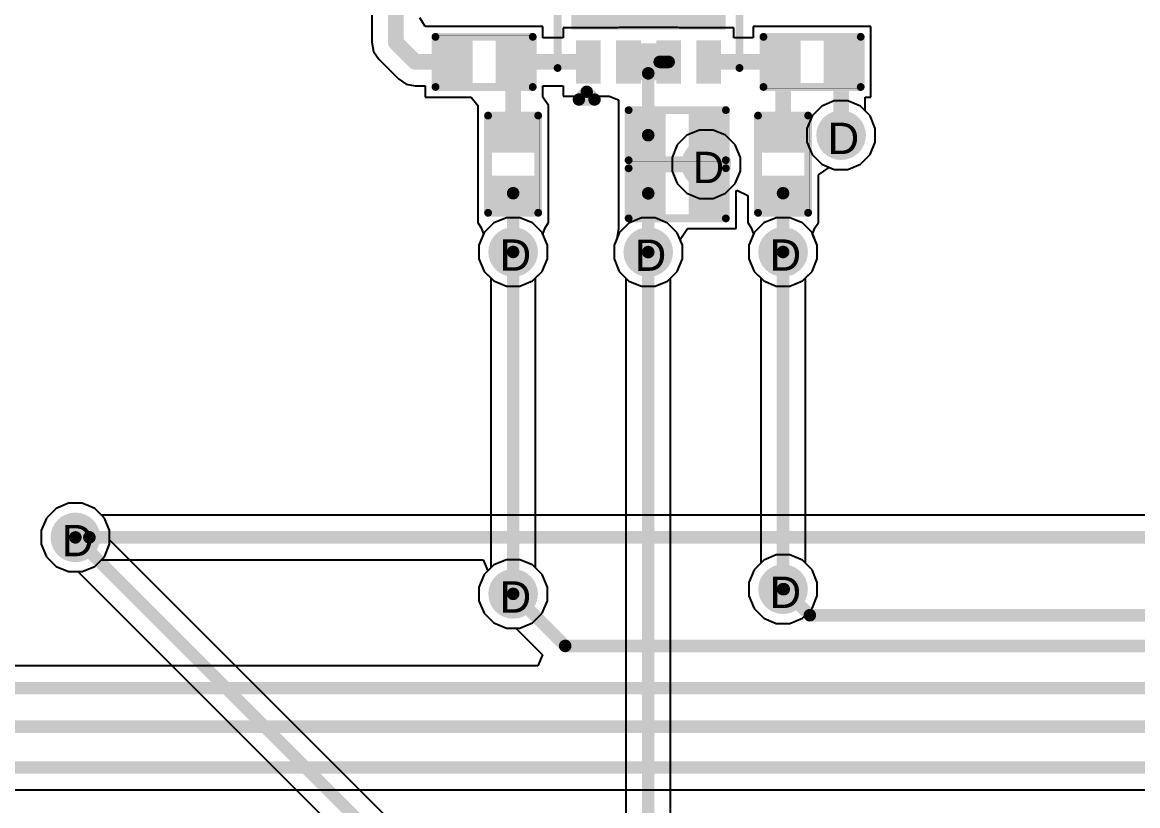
# Model space of a CAD drawing. Header units: inches. Extents: x 0 to 5032, y 0 to 5323.
# Drawn here: x 36.96 to 55.03, y 86.77 to 99.46 of the extents above; entities that cross this region are included whole.
import ezdxf

# ---------------------------------------------------------------- set-up
doc = ezdxf.new("R2010")
doc.units = ezdxf.units.IN
for name, color, linetype in [('Bottom Layer', 5, 'Continuous'), ('Bottom Solder', 6, 'Continuous'), ('Drill Drawing', 1, 'Continuous'), ('Layer 1', 16, 'Continuous'), ('Layer 2', 76, 'Continuous'), ('Top Layer', 1, 'Continuous'), ('Top Overlay', 2, 'Continuous'), ('Top Paste', 8, 'Continuous'), ('Top Solder', 216, 'Continuous'), ('Via Holes', 16, 'Continuous')]:
    doc.layers.add(name, color=color, linetype=linetype)
doc.styles.add('Arial', font='', dxfattribs={"height": 0.2})
doc.styles.get('Arial').set_extended_font_data('Arial')

# ---------------------------------------------------------------- blocks, each defined once
blk = doc.blocks.new('R___0402_269')
at = {"layer": 'Top Layer'}
for points in [[(-0.699, -0.318), (-0.699, 0.318), (-0.241, 0.318), (-0.241, -0.318)], [(0.241, -0.318), (0.241, 0.318), (0.699, 0.318), (0.699, -0.318)]]:
    blk.add_hatch(color=1, dxfattribs=at).paths.add_polyline_path(points)
at = {"layer": 'Top Paste'}
for points in [[(-0.699, -0.318), (-0.699, 0.318), (-0.241, 0.318), (-0.241, -0.318)], [(0.241, -0.318), (0.241, 0.318), (0.699, 0.318), (0.699, -0.318)]]:
    blk.add_hatch(color=8, dxfattribs=at).paths.add_polyline_path(points)
at = {"layer": 'Top Solder'}
for points in [[(-0.754, -0.373), (-0.754, 0.373), (-0.186, 0.373), (-0.186, -0.373)], [(0.186, -0.373), (0.186, 0.373), (0.754, 0.373), (0.754, -0.373)]]:
    blk.add_hatch(color=216, dxfattribs=at).paths.add_polyline_path(points)
at = {"layer": 'Top Overlay'}
for points in [[(-0.787, 0.406, 0.127, 0.127, 0), (0.787, 0.406, 0.127, 0.127, 0)], [(-0.787, 0.406, 0.127, 0.127, 0), (-0.787, -0.406, 0.127, 0.127, 0)], [(0.787, 0.406, 0.127, 0.127, 0), (0.787, -0.406, 0.127, 0.127, 0)], [(-0.787, -0.406, 0.127, 0.127, 0), (0.787, -0.406, 0.127, 0.127, 0)], [(-0.813, -0.432, 0.00323, 0.00323, 0), (0.813, -0.432, 0.00323, 0.00323, 0)]]:
    blk.add_lwpolyline(points, format="xyseb", dxfattribs=at)
for points in [[(-0.819, 0.406, 0.0635, 0.0635, 1), (-0.756, 0.406, 0.0635, 0.0635, 1)], [(-0.819, 0.406, 0.0635, 0.0635, 1), (-0.756, 0.406, 0.0635, 0.0635, 1)], [(0.756, 0.406, 0.0635, 0.0635, 1), (0.819, 0.406, 0.0635, 0.0635, 1)], [(0.756, 0.406, 0.0635, 0.0635, 1), (0.819, 0.406, 0.0635, 0.0635, 1)], [(-0.819, -0.406, 0.0635, 0.0635, 1), (-0.756, -0.406, 0.0635, 0.0635, 1)], [(-0.819, -0.406, 0.0635, 0.0635, 1), (-0.756, -0.406, 0.0635, 0.0635, 1)], [(0.756, -0.406, 0.0635, 0.0635, 1), (0.819, -0.406, 0.0635, 0.0635, 1)], [(0.756, -0.406, 0.0635, 0.0635, 1), (0.819, -0.406, 0.0635, 0.0635, 1)], [(-0.814, -0.432, 0.00161, 0.00161, 1), (-0.812, -0.432, 0.00161, 0.00161, 1)], [(0.812, -0.432, 0.00161, 0.00161, 1), (0.814, -0.432, 0.00161, 0.00161, 1)]]:
    blk.add_lwpolyline(points, format="xyseb", close=True, dxfattribs=at)
blk = doc.blocks.new('R___0402_270')
at = {"layer": 'Top Layer'}
for points in [[(-0.699, -0.318), (-0.699, 0.318), (-0.241, 0.318), (-0.241, -0.318)], [(0.241, -0.318), (0.241, 0.318), (0.699, 0.318), (0.699, -0.318)]]:
    blk.add_hatch(color=1, dxfattribs=at).paths.add_polyline_path(points)
at = {"layer": 'Top Paste'}
for points in [[(-0.699, -0.318), (-0.699, 0.318), (-0.241, 0.318), (-0.241, -0.318)], [(0.241, -0.318), (0.241, 0.318), (0.699, 0.318), (0.699, -0.318)]]:
    blk.add_hatch(color=8, dxfattribs=at).paths.add_polyline_path(points)
at = {"layer": 'Top Solder'}
for points in [[(-0.754, -0.373), (-0.754, 0.373), (-0.186, 0.373), (-0.186, -0.373)], [(0.186, -0.373), (0.186, 0.373), (0.754, 0.373), (0.754, -0.373)]]:
    blk.add_hatch(color=216, dxfattribs=at).paths.add_polyline_path(points)
at = {"layer": 'Top Overlay'}
for points in [[(-0.787, 0.406, 0.127, 0.127, 0), (0.787, 0.406, 0.127, 0.127, 0)], [(-0.787, 0.406, 0.127, 0.127, 0), (-0.787, -0.406, 0.127, 0.127, 0)], [(0.787, 0.406, 0.127, 0.127, 0), (0.787, -0.406, 0.127, 0.127, 0)], [(-0.787, -0.406, 0.127, 0.127, 0), (0.787, -0.406, 0.127, 0.127, 0)], [(-0.813, -0.432, 0.00323, 0.00323, 0), (0.813, -0.432, 0.00323, 0.00323, 0)]]:
    blk.add_lwpolyline(points, format="xyseb", dxfattribs=at)
for points in [[(-0.819, 0.406, 0.0635, 0.0635, 1), (-0.756, 0.406, 0.0635, 0.0635, 1)], [(-0.819, 0.406, 0.0635, 0.0635, 1), (-0.756, 0.406, 0.0635, 0.0635, 1)], [(0.756, 0.406, 0.0635, 0.0635, 1), (0.819, 0.406, 0.0635, 0.0635, 1)], [(0.756, 0.406, 0.0635, 0.0635, 1), (0.819, 0.406, 0.0635, 0.0635, 1)], [(-0.819, -0.406, 0.0635, 0.0635, 1), (-0.756, -0.406, 0.0635, 0.0635, 1)], [(-0.819, -0.406, 0.0635, 0.0635, 1), (-0.756, -0.406, 0.0635, 0.0635, 1)], [(0.756, -0.406, 0.0635, 0.0635, 1), (0.819, -0.406, 0.0635, 0.0635, 1)], [(0.756, -0.406, 0.0635, 0.0635, 1), (0.819, -0.406, 0.0635, 0.0635, 1)], [(-0.814, -0.432, 0.00161, 0.00161, 1), (-0.812, -0.432, 0.00161, 0.00161, 1)], [(0.812, -0.432, 0.00161, 0.00161, 1), (0.814, -0.432, 0.00161, 0.00161, 1)]]:
    blk.add_lwpolyline(points, format="xyseb", close=True, dxfattribs=at)
blk = doc.blocks.new('R___0402_271')
at = {"layer": 'Top Layer'}
for points in [[(-0.699, -0.318), (-0.699, 0.318), (-0.241, 0.318), (-0.241, -0.318)], [(0.241, -0.318), (0.241, 0.318), (0.699, 0.318), (0.699, -0.318)]]:
    blk.add_hatch(color=1, dxfattribs=at).paths.add_polyline_path(points)
at = {"layer": 'Top Paste'}
for points in [[(-0.699, -0.318), (-0.699, 0.318), (-0.241, 0.318), (-0.241, -0.318)], [(0.241, -0.318), (0.241, 0.318), (0.699, 0.318), (0.699, -0.318)]]:
    blk.add_hatch(color=8, dxfattribs=at).paths.add_polyline_path(points)
at = {"layer": 'Top Solder'}
for points in [[(-0.754, -0.373), (-0.754, 0.373), (-0.186, 0.373), (-0.186, -0.373)], [(0.186, -0.373), (0.186, 0.373), (0.754, 0.373), (0.754, -0.373)]]:
    blk.add_hatch(color=216, dxfattribs=at).paths.add_polyline_path(points)
at = {"layer": 'Top Overlay'}
for points in [[(0.787, 0.406, 0.127, 0.127, 0), (-0.787, 0.406, 0.127, 0.127, 0)], [(-0.787, 0.406, 0.127, 0.127, 0), (-0.787, -0.406, 0.127, 0.127, 0)], [(0.787, 0.406, 0.127, 0.127, 0), (0.787, -0.406, 0.127, 0.127, 0)], [(0.787, -0.406, 0.127, 0.127, 0), (-0.787, -0.406, 0.127, 0.127, 0)], [(0.813, -0.432, 0.00323, 0.00323, 0), (-0.813, -0.432, 0.00323, 0.00323, 0)]]:
    blk.add_lwpolyline(points, format="xyseb", dxfattribs=at)
for points in [[(-0.819, 0.406, 0.0635, 0.0635, 1), (-0.756, 0.406, 0.0635, 0.0635, 1)], [(-0.819, 0.406, 0.0635, 0.0635, 1), (-0.756, 0.406, 0.0635, 0.0635, 1)], [(0.756, 0.406, 0.0635, 0.0635, 1), (0.819, 0.406, 0.0635, 0.0635, 1)], [(0.756, 0.406, 0.0635, 0.0635, 1), (0.819, 0.406, 0.0635, 0.0635, 1)], [(-0.819, -0.406, 0.0635, 0.0635, 1), (-0.756, -0.406, 0.0635, 0.0635, 1)], [(-0.819, -0.406, 0.0635, 0.0635, 1), (-0.756, -0.406, 0.0635, 0.0635, 1)], [(0.756, -0.406, 0.0635, 0.0635, 1), (0.819, -0.406, 0.0635, 0.0635, 1)], [(0.756, -0.406, 0.0635, 0.0635, 1), (0.819, -0.406, 0.0635, 0.0635, 1)], [(-0.814, -0.432, 0.00161, 0.00161, 1), (-0.812, -0.432, 0.00161, 0.00161, 1)], [(0.812, -0.432, 0.00161, 0.00161, 1), (0.814, -0.432, 0.00161, 0.00161, 1)]]:
    blk.add_lwpolyline(points, format="xyseb", close=True, dxfattribs=at)
blk = doc.blocks.new('R___0402_272')
at = {"layer": 'Top Layer'}
for points in [[(-0.699, -0.318), (-0.699, 0.318), (-0.241, 0.318), (-0.241, -0.318)], [(0.241, -0.318), (0.241, 0.318), (0.699, 0.318), (0.699, -0.318)]]:
    blk.add_hatch(color=1, dxfattribs=at).paths.add_polyline_path(points)
at = {"layer": 'Top Paste'}
for points in [[(-0.699, -0.318), (-0.699, 0.318), (-0.241, 0.318), (-0.241, -0.318)], [(0.241, -0.318), (0.241, 0.318), (0.699, 0.318), (0.699, -0.318)]]:
    blk.add_hatch(color=8, dxfattribs=at).paths.add_polyline_path(points)
at = {"layer": 'Top Solder'}
for points in [[(-0.754, -0.373), (-0.754, 0.373), (-0.186, 0.373), (-0.186, -0.373)], [(0.186, -0.373), (0.186, 0.373), (0.754, 0.373), (0.754, -0.373)]]:
    blk.add_hatch(color=216, dxfattribs=at).paths.add_polyline_path(points)
at = {"layer": 'Top Overlay'}
for points in [[(-0.787, 0.406, 0.127, 0.127, 0), (0.787, 0.406, 0.127, 0.127, 0)], [(-0.787, -0.406, 0.127, 0.127, 0), (-0.787, 0.406, 0.127, 0.127, 0)], [(0.787, -0.406, 0.127, 0.127, 0), (0.787, 0.406, 0.127, 0.127, 0)], [(-0.787, -0.406, 0.127, 0.127, 0), (0.787, -0.406, 0.127, 0.127, 0)], [(-0.813, -0.432, 0.00323, 0.00323, 0), (0.813, -0.432, 0.00323, 0.00323, 0)]]:
    blk.add_lwpolyline(points, format="xyseb", dxfattribs=at)
for points in [[(-0.819, 0.406, 0.0635, 0.0635, 1), (-0.756, 0.406, 0.0635, 0.0635, 1)], [(-0.819, 0.406, 0.0635, 0.0635, 1), (-0.756, 0.406, 0.0635, 0.0635, 1)], [(0.756, 0.406, 0.0635, 0.0635, 1), (0.819, 0.406, 0.0635, 0.0635, 1)], [(0.756, 0.406, 0.0635, 0.0635, 1), (0.819, 0.406, 0.0635, 0.0635, 1)], [(-0.819, -0.406, 0.0635, 0.0635, 1), (-0.756, -0.406, 0.0635, 0.0635, 1)], [(-0.819, -0.406, 0.0635, 0.0635, 1), (-0.756, -0.406, 0.0635, 0.0635, 1)], [(0.756, -0.406, 0.0635, 0.0635, 1), (0.819, -0.406, 0.0635, 0.0635, 1)], [(0.756, -0.406, 0.0635, 0.0635, 1), (0.819, -0.406, 0.0635, 0.0635, 1)], [(-0.814, -0.432, 0.00161, 0.00161, 1), (-0.812, -0.432, 0.00161, 0.00161, 1)], [(0.812, -0.432, 0.00161, 0.00161, 1), (0.814, -0.432, 0.00161, 0.00161, 1)]]:
    blk.add_lwpolyline(points, format="xyseb", close=True, dxfattribs=at)
blk = doc.blocks.new('R___0402_273')
at = {"layer": 'Top Layer'}
for points in [[(-0.699, -0.318), (-0.699, 0.318), (-0.241, 0.318), (-0.241, -0.318)], [(0.241, -0.318), (0.241, 0.318), (0.699, 0.318), (0.699, -0.318)]]:
    blk.add_hatch(color=1, dxfattribs=at).paths.add_polyline_path(points)
at = {"layer": 'Top Paste'}
for points in [[(-0.699, -0.318), (-0.699, 0.318), (-0.241, 0.318), (-0.241, -0.318)], [(0.241, -0.318), (0.241, 0.318), (0.699, 0.318), (0.699, -0.318)]]:
    blk.add_hatch(color=8, dxfattribs=at).paths.add_polyline_path(points)
at = {"layer": 'Top Solder'}
for points in [[(-0.754, -0.373), (-0.754, 0.373), (-0.186, 0.373), (-0.186, -0.373)], [(0.186, -0.373), (0.186, 0.373), (0.754, 0.373), (0.754, -0.373)]]:
    blk.add_hatch(color=216, dxfattribs=at).paths.add_polyline_path(points)
at = {"layer": 'Top Overlay'}
for points in [[(-0.787, 0.406, 0.127, 0.127, 0), (0.787, 0.406, 0.127, 0.127, 0)], [(-0.787, -0.406, 0.127, 0.127, 0), (-0.787, 0.406, 0.127, 0.127, 0)], [(0.787, -0.406, 0.127, 0.127, 0), (0.787, 0.406, 0.127, 0.127, 0)], [(-0.787, -0.406, 0.127, 0.127, 0), (0.787, -0.406, 0.127, 0.127, 0)], [(-0.813, -0.432, 0.00323, 0.00323, 0), (0.813, -0.432, 0.00323, 0.00323, 0)]]:
    blk.add_lwpolyline(points, format="xyseb", dxfattribs=at)
for points in [[(-0.819, 0.406, 0.0635, 0.0635, 1), (-0.756, 0.406, 0.0635, 0.0635, 1)], [(-0.819, 0.406, 0.0635, 0.0635, 1), (-0.756, 0.406, 0.0635, 0.0635, 1)], [(0.756, 0.406, 0.0635, 0.0635, 1), (0.819, 0.406, 0.0635, 0.0635, 1)], [(0.756, 0.406, 0.0635, 0.0635, 1), (0.819, 0.406, 0.0635, 0.0635, 1)], [(-0.819, -0.406, 0.0635, 0.0635, 1), (-0.756, -0.406, 0.0635, 0.0635, 1)], [(-0.819, -0.406, 0.0635, 0.0635, 1), (-0.756, -0.406, 0.0635, 0.0635, 1)], [(0.756, -0.406, 0.0635, 0.0635, 1), (0.819, -0.406, 0.0635, 0.0635, 1)], [(0.756, -0.406, 0.0635, 0.0635, 1), (0.819, -0.406, 0.0635, 0.0635, 1)], [(-0.814, -0.432, 0.00161, 0.00161, 1), (-0.812, -0.432, 0.00161, 0.00161, 1)], [(0.812, -0.432, 0.00161, 0.00161, 1), (0.814, -0.432, 0.00161, 0.00161, 1)]]:
    blk.add_lwpolyline(points, format="xyseb", close=True, dxfattribs=at)
blk = doc.blocks.new('R___0402_274')
at = {"layer": 'Top Layer'}
for points in [[(-0.699, -0.318), (-0.699, 0.318), (-0.241, 0.318), (-0.241, -0.318)], [(0.241, -0.318), (0.241, 0.318), (0.699, 0.318), (0.699, -0.318)]]:
    blk.add_hatch(color=1, dxfattribs=at).paths.add_polyline_path(points)
at = {"layer": 'Top Paste'}
for points in [[(-0.699, -0.318), (-0.699, 0.318), (-0.241, 0.318), (-0.241, -0.318)], [(0.241, -0.318), (0.241, 0.318), (0.699, 0.318), (0.699, -0.318)]]:
    blk.add_hatch(color=8, dxfattribs=at).paths.add_polyline_path(points)
at = {"layer": 'Top Solder'}
for points in [[(-0.754, -0.373), (-0.754, 0.373), (-0.186, 0.373), (-0.186, -0.373)], [(0.186, -0.373), (0.186, 0.373), (0.754, 0.373), (0.754, -0.373)]]:
    blk.add_hatch(color=216, dxfattribs=at).paths.add_polyline_path(points)
at = {"layer": 'Top Overlay'}
for points in [[(-0.787, 0.406, 0.127, 0.127, 0), (0.787, 0.406, 0.127, 0.127, 0)], [(-0.787, -0.406, 0.127, 0.127, 0), (-0.787, 0.406, 0.127, 0.127, 0)], [(0.787, -0.406, 0.127, 0.127, 0), (0.787, 0.406, 0.127, 0.127, 0)], [(-0.787, -0.406, 0.127, 0.127, 0), (0.787, -0.406, 0.127, 0.127, 0)], [(-0.813, -0.432, 0.00323, 0.00323, 0), (0.813, -0.432, 0.00323, 0.00323, 0)]]:
    blk.add_lwpolyline(points, format="xyseb", dxfattribs=at)
for points in [[(-0.819, 0.406, 0.0635, 0.0635, 1), (-0.756, 0.406, 0.0635, 0.0635, 1)], [(-0.819, 0.406, 0.0635, 0.0635, 1), (-0.756, 0.406, 0.0635, 0.0635, 1)], [(0.756, 0.406, 0.0635, 0.0635, 1), (0.819, 0.406, 0.0635, 0.0635, 1)], [(0.756, 0.406, 0.0635, 0.0635, 1), (0.819, 0.406, 0.0635, 0.0635, 1)], [(-0.819, -0.406, 0.0635, 0.0635, 1), (-0.756, -0.406, 0.0635, 0.0635, 1)], [(-0.819, -0.406, 0.0635, 0.0635, 1), (-0.756, -0.406, 0.0635, 0.0635, 1)], [(0.756, -0.406, 0.0635, 0.0635, 1), (0.819, -0.406, 0.0635, 0.0635, 1)], [(0.756, -0.406, 0.0635, 0.0635, 1), (0.819, -0.406, 0.0635, 0.0635, 1)], [(-0.814, -0.432, 0.00161, 0.00161, 1), (-0.812, -0.432, 0.00161, 0.00161, 1)], [(0.812, -0.432, 0.00161, 0.00161, 1), (0.814, -0.432, 0.00161, 0.00161, 1)]]:
    blk.add_lwpolyline(points, format="xyseb", close=True, dxfattribs=at)
blk = doc.blocks.new('SON_8_EP_3_3__280')
at = {"layer": 'Top Layer'}
for points in [[(-1.1, 1.125), (-1.1, 0.825), (-1.7, 0.825), (-1.7, 1.125)], [(0.825, 1.2), (0.825, -1.2), (-0.825, -1.2), (-0.825, 1.2)], [(1.1, 0.825), (1.1, 1.125), (1.7, 1.125), (1.7, 0.825)], [(-1.1, 0.475), (-1.1, 0.175), (-1.7, 0.175), (-1.7, 0.475)], [(1.1, 0.175), (1.1, 0.475), (1.7, 0.475), (1.7, 0.175)], [(-1.1, -0.175), (-1.1, -0.475), (-1.7, -0.475), (-1.7, -0.175)], [(1.1, -0.475), (1.1, -0.175), (1.7, -0.175), (1.7, -0.475)], [(-1.1, -0.825), (-1.1, -1.125), (-1.7, -1.125), (-1.7, -0.825)], [(1.1, -1.125), (1.1, -0.825), (1.7, -0.825), (1.7, -1.125)]]:
    blk.add_hatch(color=1, dxfattribs=at).paths.add_polyline_path(points)
at = {"layer": 'Top Paste'}
for points in [[(-1.1, 1.125), (-1.1, 0.825), (-1.7, 0.825), (-1.7, 1.125)], [(0.825, 1.2), (0.825, -1.2), (-0.825, -1.2), (-0.825, 1.2)], [(1.1, 0.825), (1.1, 1.125), (1.7, 1.125), (1.7, 0.825)], [(-1.1, 0.475), (-1.1, 0.175), (-1.7, 0.175), (-1.7, 0.475)], [(1.1, 0.175), (1.1, 0.475), (1.7, 0.475), (1.7, 0.175)], [(-1.1, -0.175), (-1.1, -0.475), (-1.7, -0.475), (-1.7, -0.175)], [(1.1, -0.475), (1.1, -0.175), (1.7, -0.175), (1.7, -0.475)], [(-1.1, -0.825), (-1.1, -1.125), (-1.7, -1.125), (-1.7, -0.825)], [(1.1, -1.125), (1.1, -0.825), (1.7, -0.825), (1.7, -1.125)]]:
    blk.add_hatch(color=8, dxfattribs=at).paths.add_polyline_path(points)
at = {"layer": 'Top Solder'}
for points in [[(-1.049, 1.176), (-1.049, 0.775), (-1.751, 0.775), (-1.751, 1.176)], [(0.876, 1.251), (0.876, -1.251), (-0.876, -1.251), (-0.876, 1.251)], [(1.049, 0.775), (1.049, 1.176), (1.751, 1.176), (1.751, 0.775)], [(-1.049, 0.526), (-1.049, 0.124), (-1.751, 0.124), (-1.751, 0.526)], [(1.049, 0.124), (1.049, 0.526), (1.751, 0.526), (1.751, 0.124)], [(-1.049, -0.124), (-1.049, -0.526), (-1.751, -0.526), (-1.751, -0.124)], [(1.049, -0.526), (1.049, -0.124), (1.751, -0.124), (1.751, -0.526)], [(-1.049, -0.775), (-1.049, -1.176), (-1.751, -1.176), (-1.751, -0.775)], [(1.049, -1.176), (1.049, -0.775), (1.751, -0.775), (1.751, -1.176)]]:
    blk.add_hatch(color=216, dxfattribs=at).paths.add_polyline_path(points)
at = {"layer": 'Top Overlay'}
for points in [[(-1.499, 1.473, 0.127, 0.127, 0), (1.473, 1.473, 0.127, 0.127, 0)], [(-2.01, 1.128, 0.2, 0.2, 0), (-1.883, 1.001, 0.2, 0.2, 0)], [(-2.01, 1.128, 0.2, 0.2, 0), (-2.01, 0.874, 0.2, 0.2, 0)], [(-1.883, 1.001, 0.2, 0.2, 0), (-2.01, 0.874, 0.2, 0.2, 0)], [(-1.499, -1.473, 0.127, 0.127, 0), (1.473, -1.473, 0.127, 0.127, 0)]]:
    blk.add_lwpolyline(points, format="xyseb", dxfattribs=at)
for points in [[(-1.53, 1.473, 0.0635, 0.0635, 1), (-1.467, 1.473, 0.0635, 0.0635, 1)], [(1.441, 1.473, 0.0635, 0.0635, 1), (1.505, 1.473, 0.0635, 0.0635, 1)], [(-2.06, 1.128, 0.1, 0.1, 1), (-1.96, 1.128, 0.1, 0.1, 1)], [(-2.06, 1.128, 0.1, 0.1, 1), (-1.96, 1.128, 0.1, 0.1, 1)], [(-1.933, 1.001, 0.1, 0.1, 1), (-1.833, 1.001, 0.1, 0.1, 1)], [(-1.933, 1.001, 0.1, 0.1, 1), (-1.833, 1.001, 0.1, 0.1, 1)], [(-2.06, 0.874, 0.1, 0.1, 1), (-1.96, 0.874, 0.1, 0.1, 1)], [(-2.06, 0.874, 0.1, 0.1, 1), (-1.96, 0.874, 0.1, 0.1, 1)], [(-1.53, -1.473, 0.0635, 0.0635, 1), (-1.467, -1.473, 0.0635, 0.0635, 1)], [(1.441, -1.473, 0.0635, 0.0635, 1), (1.505, -1.473, 0.0635, 0.0635, 1)]]:
    blk.add_lwpolyline(points, format="xyseb", close=True, dxfattribs=at)

msp = doc.modelspace()

# ---------------------------------------------------------------- hatches: boundary and pattern name
at = {"layer": 'Bottom Layer'}
h = msp.add_hatch(color=5, dxfattribs=at)
edge = h.paths.add_edge_path()
edge.add_arc((50.224, 97.629), 0.3, 0, 360)
h = msp.add_hatch(color=5, dxfattribs=at)
edge = h.paths.add_edge_path()
edge.add_arc((48.04, 97.158), 0.3, 0, 360)
h = msp.add_hatch(color=5, dxfattribs=at)
edge = h.paths.add_edge_path()
edge.add_arc((44.912, 95.737), 0.3, 0, 360)
h = msp.add_hatch(color=5, dxfattribs=at)
edge = h.paths.add_edge_path()
edge.add_arc((47.1, 95.735), 0.3, 0, 360)
h = msp.add_hatch(color=5, dxfattribs=at)
edge = h.paths.add_edge_path()
edge.add_arc((49.284, 95.737), 0.3, 0, 360)
h = msp.add_hatch(color=5, dxfattribs=at)
edge = h.paths.add_edge_path()
edge.add_arc((37.822, 91.113), 0.3, 0, 360)
h = msp.add_hatch(color=5, dxfattribs=at)
edge = h.paths.add_edge_path()
edge.add_arc((49.284, 90.274), 0.3, 0, 360)
h = msp.add_hatch(color=5, dxfattribs=at)
edge = h.paths.add_edge_path()
edge.add_arc((44.912, 90.198), 0.3, 0, 360)
at = {"layer": 'Bottom Solder'}
h = msp.add_hatch(color=6, dxfattribs=at)
edge = h.paths.add_edge_path()
edge.add_arc((50.224, 97.629), 0.402, 0, 360)
h = msp.add_hatch(color=6, dxfattribs=at)
edge = h.paths.add_edge_path()
edge.add_arc((48.04, 97.158), 0.402, 0, 360)
h = msp.add_hatch(color=6, dxfattribs=at)
edge = h.paths.add_edge_path()
edge.add_arc((44.912, 95.737), 0.402, 0, 360)
h = msp.add_hatch(color=6, dxfattribs=at)
edge = h.paths.add_edge_path()
edge.add_arc((47.1, 95.735), 0.402, 0, 360)
h = msp.add_hatch(color=6, dxfattribs=at)
edge = h.paths.add_edge_path()
edge.add_arc((49.284, 95.737), 0.402, 0, 360)
h = msp.add_hatch(color=6, dxfattribs=at)
edge = h.paths.add_edge_path()
edge.add_arc((37.822, 91.113), 0.402, 0, 360)
h = msp.add_hatch(color=6, dxfattribs=at)
edge = h.paths.add_edge_path()
edge.add_arc((44.912, 90.198), 0.402, 0, 360)
h = msp.add_hatch(color=6, dxfattribs=at)
edge = h.paths.add_edge_path()
edge.add_arc((49.284, 90.274), 0.402, 0, 360)
at = {"layer": 'Layer 1'}
h = msp.add_hatch(color=16, dxfattribs=at)
edge = h.paths.add_edge_path()
edge.add_arc((50.224, 97.629), 0.3, 0, 360)
h = msp.add_hatch(color=16, dxfattribs=at)
edge = h.paths.add_edge_path()
edge.add_arc((48.04, 97.158), 0.3, 0, 360)
h = msp.add_hatch(color=16, dxfattribs=at)
edge = h.paths.add_edge_path()
edge.add_arc((44.912, 95.737), 0.3, 0, 360)
h = msp.add_hatch(color=16, dxfattribs=at)
edge = h.paths.add_edge_path()
edge.add_arc((47.1, 95.735), 0.3, 0, 360)
h = msp.add_hatch(color=16, dxfattribs=at)
edge = h.paths.add_edge_path()
edge.add_arc((49.284, 95.737), 0.3, 0, 360)
h = msp.add_hatch(color=16, dxfattribs=at)
edge = h.paths.add_edge_path()
edge.add_arc((37.822, 91.113), 0.3, 0, 360)
h = msp.add_hatch(color=16, dxfattribs=at)
edge = h.paths.add_edge_path()
edge.add_arc((49.284, 90.274), 0.3, 0, 360)
h = msp.add_hatch(color=16, dxfattribs=at)
edge = h.paths.add_edge_path()
edge.add_arc((44.912, 90.198), 0.3, 0, 360)
at = {"layer": 'Layer 2'}
h = msp.add_hatch(color=76, dxfattribs=at)
edge = h.paths.add_edge_path()
edge.add_arc((50.224, 97.629), 0.3, 0, 360)
h = msp.add_hatch(color=76, dxfattribs=at)
edge = h.paths.add_edge_path()
edge.add_arc((48.04, 97.158), 0.3, 0, 360)
h = msp.add_hatch(color=76, dxfattribs=at)
edge = h.paths.add_edge_path()
edge.add_arc((44.912, 95.737), 0.3, 0, 360)
h = msp.add_hatch(color=76, dxfattribs=at)
edge = h.paths.add_edge_path()
edge.add_arc((47.1, 95.735), 0.3, 0, 360)
h = msp.add_hatch(color=76, dxfattribs=at)
edge = h.paths.add_edge_path()
edge.add_arc((49.284, 95.737), 0.3, 0, 360)
h = msp.add_hatch(color=76, dxfattribs=at)
edge = h.paths.add_edge_path()
edge.add_arc((37.822, 91.113), 0.3, 0, 360)
h = msp.add_hatch(color=76, dxfattribs=at)
edge = h.paths.add_edge_path()
edge.add_arc((49.284, 90.274), 0.3, 0, 360)
h = msp.add_hatch(color=76, dxfattribs=at)
edge = h.paths.add_edge_path()
edge.add_arc((44.912, 90.198), 0.3, 0, 360)
at = {"layer": 'Top Layer'}
msp.add_hatch(color=1, dxfattribs=at).paths.add_polyline_path([(46.63, 98.516), (47.58, 98.516), (47.58, 99.116), (46.63, 99.116)])
h = msp.add_hatch(color=1, dxfattribs=at)
edge = h.paths.add_edge_path()
edge.add_arc((50.224, 97.629), 0.3, 0, 360)
h = msp.add_hatch(color=1, dxfattribs=at)
edge = h.paths.add_edge_path()
edge.add_arc((48.04, 97.158), 0.3, 0, 360)
h = msp.add_hatch(color=1, dxfattribs=at)
edge = h.paths.add_edge_path()
edge.add_arc((44.912, 95.737), 0.3, 0, 360)
h = msp.add_hatch(color=1, dxfattribs=at)
edge = h.paths.add_edge_path()
edge.add_arc((47.1, 95.735), 0.3, 0, 360)
h = msp.add_hatch(color=1, dxfattribs=at)
edge = h.paths.add_edge_path()
edge.add_arc((49.284, 95.737), 0.3, 0, 360)
h = msp.add_hatch(color=1, dxfattribs=at)
edge = h.paths.add_edge_path()
edge.add_arc((37.822, 91.113), 0.3, 0, 360)
h = msp.add_hatch(color=1, dxfattribs=at)
edge = h.paths.add_edge_path()
edge.add_arc((49.284, 90.274), 0.3, 0, 360)
h = msp.add_hatch(color=1, dxfattribs=at)
edge = h.paths.add_edge_path()
edge.add_arc((44.912, 90.198), 0.3, 0, 360)
at = {"layer": 'Top Solder'}
h = msp.add_hatch(color=216, dxfattribs=at)
edge = h.paths.add_edge_path()
edge.add_arc((50.224, 97.629), 0.402, 0, 360)
h = msp.add_hatch(color=216, dxfattribs=at)
edge = h.paths.add_edge_path()
edge.add_arc((48.04, 97.158), 0.402, 0, 360)
h = msp.add_hatch(color=216, dxfattribs=at)
edge = h.paths.add_edge_path()
edge.add_arc((44.912, 95.737), 0.402, 0, 360)
h = msp.add_hatch(color=216, dxfattribs=at)
edge = h.paths.add_edge_path()
edge.add_arc((47.1, 95.735), 0.402, 0, 360)
h = msp.add_hatch(color=216, dxfattribs=at)
edge = h.paths.add_edge_path()
edge.add_arc((49.284, 95.737), 0.402, 0, 360)
h = msp.add_hatch(color=216, dxfattribs=at)
edge = h.paths.add_edge_path()
edge.add_arc((37.822, 91.113), 0.402, 0, 360)
h = msp.add_hatch(color=216, dxfattribs=at)
edge = h.paths.add_edge_path()
edge.add_arc((44.912, 90.198), 0.402, 0, 360)
h = msp.add_hatch(color=216, dxfattribs=at)
edge = h.paths.add_edge_path()
edge.add_arc((49.284, 90.274), 0.402, 0, 360)
at = {"layer": 'Via Holes'}
h = msp.add_hatch(color=7, dxfattribs=at)
edge = h.paths.add_edge_path()
edge.add_arc((50.224, 97.629), 0.15, 0, 360)
h = msp.add_hatch(color=7, dxfattribs=at)
edge = h.paths.add_edge_path()
edge.add_arc((48.04, 97.158), 0.15, 0, 360)
h = msp.add_hatch(color=7, dxfattribs=at)
edge = h.paths.add_edge_path()
edge.add_arc((44.912, 95.737), 0.15, 0, 360)
h = msp.add_hatch(color=7, dxfattribs=at)
edge = h.paths.add_edge_path()
edge.add_arc((47.1, 95.735), 0.15, 0, 360)
h = msp.add_hatch(color=7, dxfattribs=at)
edge = h.paths.add_edge_path()
edge.add_arc((49.284, 95.737), 0.15, 0, 360)
h = msp.add_hatch(color=7, dxfattribs=at)
edge = h.paths.add_edge_path()
edge.add_arc((37.822, 91.113), 0.15, 0, 360)
h = msp.add_hatch(color=7, dxfattribs=at)
edge = h.paths.add_edge_path()
edge.add_arc((44.912, 90.198), 0.15, 0, 360)
h = msp.add_hatch(color=7, dxfattribs=at)
edge = h.paths.add_edge_path()
edge.add_arc((49.284, 90.274), 0.15, 0, 360)

# ---------------------------------------------------------------- linework, layer by layer
at = {"layer": 'Bottom Layer'}
for p, q in [((49.91, 98.098), (49.754, 97.942)), ((50.114, 98.183), (49.91, 98.098)), ((50.334, 98.183), (50.114, 98.183)), ((50.538, 98.098), (50.334, 98.183)), ((50.694, 97.942), (50.538, 98.098)), ((49.754, 97.942), (49.67, 97.739)), ((50.778, 97.739), (50.694, 97.942)), ((49.67, 97.739), (49.67, 97.518)), ((50.778, 97.518), (50.778, 97.739)), ((47.726, 97.627), (47.57, 97.472)), ((47.929, 97.712), (47.726, 97.627)), ((48.15, 97.712), (47.929, 97.712)), ((48.353, 97.627), (48.15, 97.712)), ((48.509, 97.472), (48.353, 97.627)), ((47.57, 97.472), (47.486, 97.268)), ((48.594, 97.268), (48.509, 97.472)), ((49.67, 97.518), (49.754, 97.315)), ((50.694, 97.315), (50.778, 97.518)), ((47.486, 97.268), (47.486, 97.048)), ((48.594, 97.048), (48.594, 97.268)), ((49.754, 97.315), (49.91, 97.159)), ((50.538, 97.159), (50.694, 97.315)), ((47.486, 97.048), (47.57, 96.844)), ((48.509, 96.844), (48.594, 97.048)), ((49.91, 97.159), (50.114, 97.075)), ((50.114, 97.075), (50.334, 97.075)), ((50.334, 97.075), (50.538, 97.159)), ((47.57, 96.844), (47.726, 96.688)), ((48.353, 96.688), (48.509, 96.844)), ((47.726, 96.688), (47.929, 96.604)), ((48.15, 96.604), (48.353, 96.688)), ((47.929, 96.604), (48.15, 96.604)), ((44.802, 96.291), (44.599, 96.207)), ((45.023, 96.291), (44.802, 96.291)), ((45.226, 96.207), (45.023, 96.291)), ((46.99, 96.289), (46.786, 96.205)), ((47.21, 96.289), (46.99, 96.289)), ((47.414, 96.205), (47.21, 96.289)), ((49.174, 96.291), (48.97, 96.207)), ((49.394, 96.291), (49.174, 96.291)), ((49.598, 96.207), (49.394, 96.291)), ((44.599, 96.207), (44.443, 96.051)), ((45.382, 96.051), (45.226, 96.207)), ((46.786, 96.205), (46.63, 96.049)), ((47.569, 96.049), (47.414, 96.205)), ((48.97, 96.207), (48.814, 96.051)), ((49.754, 96.051), (49.598, 96.207)), ((44.443, 96.051), (44.358, 95.847)), ((45.466, 95.847), (45.382, 96.051)), ((46.63, 96.049), (46.546, 95.846)), ((47.654, 95.846), (47.569, 96.049)), ((48.814, 96.051), (48.73, 95.847)), ((49.838, 95.847), (49.754, 96.051)), ((44.358, 95.847), (44.358, 95.627)), ((45.466, 95.627), (45.466, 95.847)), ((46.546, 95.846), (46.546, 95.625)), ((47.654, 95.625), (47.654, 95.846)), ((48.73, 95.847), (48.73, 95.627)), ((49.838, 95.627), (49.838, 95.847)), ((44.358, 95.627), (44.443, 95.423)), ((45.382, 95.423), (45.466, 95.627)), ((46.546, 95.625), (46.63, 95.422)), ((47.569, 95.422), (47.654, 95.625)), ((48.73, 95.627), (48.814, 95.423)), ((49.754, 95.423), (49.838, 95.627)), ((44.443, 95.423), (44.55, 95.316)), ((45.275, 95.316), (45.382, 95.423)), ((46.63, 95.422), (46.737, 95.315)), ((47.462, 95.315), (47.569, 95.422)), ((48.814, 95.423), (48.922, 95.316)), ((49.647, 95.316), (49.754, 95.423)), ((44.55, 95.316), (44.55, 90.619)), ((45.275, 90.619), (45.275, 95.316)), ((46.737, 95.315), (46.737, 66.667)), ((47.462, 66.817), (47.462, 95.315)), ((48.922, 95.316), (48.922, 90.695)), ((49.647, 90.695), (49.647, 95.316)), ((37.712, 91.667), (37.509, 91.582)), ((37.933, 91.667), (37.712, 91.667)), ((38.136, 91.582), (37.933, 91.667)), ((37.353, 91.426), (37.268, 91.223)), ((37.509, 91.582), (37.353, 91.426)), ((38.292, 91.426), (38.136, 91.582)), ((38.376, 91.223), (38.292, 91.426)), ((37.268, 91.223), (37.268, 91.002)), ((38.376, 91.071), (38.376, 91.223)), ((43.159, 86.289), (38.376, 91.071)), ((37.268, 91.002), (37.353, 90.799)), ((37.353, 90.799), (37.509, 90.643)), ((48.922, 90.695), (48.814, 90.588)), ((49.754, 90.588), (49.647, 90.695)), ((37.509, 90.643), (37.712, 90.559)), ((37.712, 90.559), (37.864, 90.559)), ((37.864, 90.559), (42.54, 85.882)), ((44.443, 90.512), (44.358, 90.308)), ((44.55, 90.619), (44.443, 90.512)), ((45.382, 90.512), (45.275, 90.619)), ((45.466, 90.308), (45.382, 90.512)), ((48.814, 90.588), (48.73, 90.385)), ((49.838, 90.385), (49.754, 90.588)), ((48.73, 90.385), (48.73, 90.164)), ((49.838, 90.164), (49.838, 90.385)), ((44.358, 90.308), (44.358, 90.088)), ((45.466, 90.088), (45.466, 90.308)), ((48.73, 90.164), (48.814, 89.961)), ((49.754, 89.961), (49.838, 90.164)), ((44.358, 90.088), (44.443, 89.884)), ((45.382, 89.884), (45.466, 90.088)), ((48.814, 89.961), (48.97, 89.805)), ((49.598, 89.805), (49.754, 89.961)), ((44.443, 89.884), (44.599, 89.729)), ((45.226, 89.729), (45.382, 89.884)), ((48.97, 89.805), (49.174, 89.72)), ((49.394, 89.72), (49.598, 89.805)), ((44.599, 89.729), (44.802, 89.644)), ((44.802, 89.644), (45.023, 89.644)), ((45.023, 89.644), (45.226, 89.729)), ((49.174, 89.72), (49.394, 89.72))]:
    msp.add_line(p, q, dxfattribs=at)
for points in [[(44.912, 90.198, 0.203, 0.203, 0), (44.912, 95.737, 0.203, 0.203, 0)], [(47.1, 66.667, 0.203, 0.203, 0), (47.1, 95.735, 0.203, 0.203, 0)], [(49.284, 90.274, 0.203, 0.203, 0), (49.284, 95.737, 0.203, 0.203, 0)], [(37.822, 91.113, 0.203, 0.203, 0), (42.902, 86.033, 0.203, 0.203, 0)]]:
    msp.add_lwpolyline(points, format="xyseb", dxfattribs=at)
for points in [[(44.862, 95.737, 0.102, 0.102, 1), (44.963, 95.737, 0.102, 0.102, 1)], [(47.049, 95.735, 0.102, 0.102, 1), (47.151, 95.735, 0.102, 0.102, 1)], [(49.233, 95.737, 0.102, 0.102, 1), (49.335, 95.737, 0.102, 0.102, 1)], [(37.772, 91.113, 0.102, 0.102, 1), (37.873, 91.113, 0.102, 0.102, 1)], [(49.233, 90.274, 0.102, 0.102, 1), (49.335, 90.274, 0.102, 0.102, 1)], [(44.862, 90.198, 0.102, 0.102, 1), (44.963, 90.198, 0.102, 0.102, 1)]]:
    msp.add_lwpolyline(points, format="xyseb", close=True, dxfattribs=at)
at = {"layer": 'Layer 1'}
for p, q in [((49.91, 98.098), (49.754, 97.942)), ((50.114, 98.183), (49.91, 98.098)), ((50.334, 98.183), (50.114, 98.183)), ((50.538, 98.098), (50.334, 98.183)), ((50.694, 97.942), (50.538, 98.098)), ((49.754, 97.942), (49.67, 97.739)), ((50.778, 97.739), (50.694, 97.942)), ((49.67, 97.739), (49.67, 97.518)), ((50.778, 97.518), (50.778, 97.739)), ((47.726, 97.627), (47.57, 97.472)), ((47.929, 97.712), (47.726, 97.627)), ((48.15, 97.712), (47.929, 97.712)), ((48.353, 97.627), (48.15, 97.712)), ((48.509, 97.472), (48.353, 97.627)), ((47.57, 97.472), (47.486, 97.268)), ((48.594, 97.268), (48.509, 97.472)), ((49.67, 97.518), (49.754, 97.315)), ((50.694, 97.315), (50.778, 97.518)), ((47.486, 97.268), (47.486, 97.048)), ((48.594, 97.048), (48.594, 97.268)), ((49.754, 97.315), (49.91, 97.159)), ((50.538, 97.159), (50.694, 97.315)), ((47.486, 97.048), (47.57, 96.844)), ((48.509, 96.844), (48.594, 97.048)), ((49.91, 97.159), (50.114, 97.075)), ((50.114, 97.075), (50.334, 97.075)), ((50.334, 97.075), (50.538, 97.159)), ((47.57, 96.844), (47.726, 96.688)), ((48.353, 96.688), (48.509, 96.844)), ((47.726, 96.688), (47.929, 96.604)), ((48.15, 96.604), (48.353, 96.688)), ((47.929, 96.604), (48.15, 96.604)), ((44.802, 96.291), (44.599, 96.207)), ((45.023, 96.291), (44.802, 96.291)), ((45.226, 96.207), (45.023, 96.291)), ((46.99, 96.289), (46.786, 96.205)), ((47.21, 96.289), (46.99, 96.289)), ((47.414, 96.205), (47.21, 96.289)), ((49.174, 96.291), (48.97, 96.207)), ((49.394, 96.291), (49.174, 96.291)), ((49.598, 96.207), (49.394, 96.291)), ((44.599, 96.207), (44.443, 96.051)), ((45.382, 96.051), (45.226, 96.207)), ((46.786, 96.205), (46.63, 96.049)), ((47.569, 96.049), (47.414, 96.205)), ((48.97, 96.207), (48.814, 96.051)), ((49.754, 96.051), (49.598, 96.207)), ((44.443, 96.051), (44.358, 95.847)), ((45.466, 95.847), (45.382, 96.051)), ((46.63, 96.049), (46.546, 95.846)), ((47.654, 95.846), (47.569, 96.049)), ((48.814, 96.051), (48.73, 95.847)), ((49.838, 95.847), (49.754, 96.051)), ((44.358, 95.847), (44.358, 95.627)), ((45.466, 95.627), (45.466, 95.847)), ((46.546, 95.846), (46.546, 95.625)), ((47.654, 95.625), (47.654, 95.846)), ((48.73, 95.847), (48.73, 95.627)), ((49.838, 95.627), (49.838, 95.847)), ((44.358, 95.627), (44.443, 95.423)), ((45.382, 95.423), (45.466, 95.627)), ((46.546, 95.625), (46.63, 95.422)), ((47.569, 95.422), (47.654, 95.625)), ((48.73, 95.627), (48.814, 95.423)), ((49.754, 95.423), (49.838, 95.627)), ((44.443, 95.423), (44.599, 95.268)), ((45.226, 95.268), (45.382, 95.423)), ((46.63, 95.422), (46.786, 95.266)), ((47.414, 95.266), (47.569, 95.422)), ((48.814, 95.423), (48.97, 95.268)), ((49.598, 95.268), (49.754, 95.423)), ((44.599, 95.268), (44.802, 95.183)), ((45.023, 95.183), (45.226, 95.268)), ((46.786, 95.266), (46.99, 95.181)), ((47.21, 95.181), (47.414, 95.266)), ((48.97, 95.268), (49.174, 95.183)), ((49.394, 95.183), (49.598, 95.268)), ((44.802, 95.183), (45.023, 95.183)), ((46.99, 95.181), (47.21, 95.181)), ((49.174, 95.183), (49.394, 95.183)), ((37.712, 91.667), (37.509, 91.582)), ((37.933, 91.667), (37.712, 91.667)), ((38.136, 91.582), (37.933, 91.667)), ((37.353, 91.426), (37.268, 91.223)), ((37.509, 91.582), (37.353, 91.426)), ((38.292, 91.426), (38.136, 91.582)), ((38.376, 91.223), (38.292, 91.426)), ((37.268, 91.223), (37.268, 91.002)), ((38.376, 91.002), (38.376, 91.223)), ((37.268, 91.002), (37.353, 90.799)), ((38.292, 90.799), (38.376, 91.002)), ((37.353, 90.799), (37.509, 90.643)), ((38.136, 90.643), (38.292, 90.799)), ((44.802, 90.752), (44.599, 90.668)), ((45.023, 90.752), (44.802, 90.752)), ((45.226, 90.668), (45.023, 90.752)), ((48.97, 90.744), (48.814, 90.588)), ((49.174, 90.828), (48.97, 90.744)), ((49.394, 90.828), (49.174, 90.828)), ((49.598, 90.744), (49.394, 90.828)), ((49.754, 90.588), (49.598, 90.744)), ((37.509, 90.643), (37.712, 90.559)), ((37.712, 90.559), (37.933, 90.559)), ((37.933, 90.559), (38.136, 90.643)), ((44.443, 90.512), (44.358, 90.308)), ((44.599, 90.668), (44.443, 90.512)), ((45.382, 90.512), (45.226, 90.668)), ((45.466, 90.308), (45.382, 90.512)), ((48.814, 90.588), (48.73, 90.385)), ((49.838, 90.385), (49.754, 90.588)), ((48.73, 90.385), (48.73, 90.164)), ((49.838, 90.164), (49.838, 90.385)), ((44.358, 90.308), (44.358, 90.088)), ((45.466, 90.088), (45.466, 90.308)), ((48.73, 90.164), (48.814, 89.961)), ((49.754, 89.961), (49.838, 90.164)), ((44.358, 90.088), (44.443, 89.884)), ((45.382, 89.884), (45.466, 90.088)), ((48.814, 89.961), (48.97, 89.805)), ((49.598, 89.805), (49.754, 89.961)), ((44.443, 89.884), (44.599, 89.729)), ((45.226, 89.729), (45.382, 89.884)), ((48.97, 89.805), (49.174, 89.72)), ((49.394, 89.72), (49.598, 89.805)), ((44.599, 89.729), (44.802, 89.644)), ((44.802, 89.644), (45.023, 89.644)), ((45.023, 89.644), (45.226, 89.729)), ((49.174, 89.72), (49.394, 89.72))]:
    msp.add_line(p, q, dxfattribs=at)
at = {"layer": 'Layer 2'}
for p, q in [((44.802, 96.291), (44.599, 96.207)), ((45.023, 96.291), (44.802, 96.291)), ((45.226, 96.207), (45.023, 96.291)), ((46.99, 96.289), (46.786, 96.205)), ((47.21, 96.289), (46.99, 96.289)), ((47.414, 96.205), (47.21, 96.289)), ((49.174, 96.291), (48.97, 96.207)), ((49.394, 96.291), (49.174, 96.291)), ((49.598, 96.207), (49.394, 96.291)), ((44.599, 96.207), (44.443, 96.051)), ((45.382, 96.051), (45.226, 96.207)), ((46.786, 96.205), (46.63, 96.049)), ((47.569, 96.049), (47.414, 96.205)), ((48.97, 96.207), (48.814, 96.051)), ((49.754, 96.051), (49.598, 96.207)), ((44.443, 96.051), (44.358, 95.847)), ((45.466, 95.847), (45.382, 96.051)), ((46.63, 96.049), (46.546, 95.846)), ((47.654, 95.846), (47.569, 96.049)), ((48.814, 96.051), (48.73, 95.847)), ((49.838, 95.847), (49.754, 96.051)), ((44.358, 95.847), (44.358, 95.627)), ((45.466, 95.627), (45.466, 95.847)), ((46.546, 95.846), (46.546, 95.625)), ((47.654, 95.625), (47.654, 95.846)), ((48.73, 95.847), (48.73, 95.627)), ((49.838, 95.627), (49.838, 95.847)), ((44.358, 95.627), (44.443, 95.423)), ((45.382, 95.423), (45.466, 95.627)), ((46.546, 95.625), (46.63, 95.422)), ((47.569, 95.422), (47.654, 95.625)), ((48.73, 95.627), (48.814, 95.423)), ((49.754, 95.423), (49.838, 95.627)), ((44.443, 95.423), (44.599, 95.268)), ((45.226, 95.268), (45.382, 95.423)), ((46.63, 95.422), (46.786, 95.266)), ((47.414, 95.266), (47.569, 95.422)), ((48.814, 95.423), (48.97, 95.268)), ((49.598, 95.268), (49.754, 95.423)), ((44.599, 95.268), (44.802, 95.183)), ((45.023, 95.183), (45.226, 95.268)), ((46.786, 95.266), (46.99, 95.181)), ((47.21, 95.181), (47.414, 95.266)), ((48.97, 95.268), (49.174, 95.183)), ((49.394, 95.183), (49.598, 95.268)), ((44.802, 95.183), (45.023, 95.183)), ((46.99, 95.181), (47.21, 95.181)), ((49.174, 95.183), (49.394, 95.183)), ((37.712, 91.667), (37.509, 91.582)), ((37.933, 91.667), (37.712, 91.667)), ((38.136, 91.582), (37.933, 91.667)), ((37.353, 91.426), (37.268, 91.223)), ((37.509, 91.582), (37.353, 91.426)), ((38.292, 91.426), (38.136, 91.582)), ((38.376, 91.223), (38.292, 91.426)), ((37.268, 91.223), (37.268, 91.002)), ((38.376, 91.002), (38.376, 91.223)), ((37.268, 91.002), (37.353, 90.799)), ((38.292, 90.799), (38.376, 91.002)), ((37.353, 90.799), (37.509, 90.643)), ((38.136, 90.643), (38.292, 90.799)), ((44.802, 90.752), (44.599, 90.668)), ((45.023, 90.752), (44.802, 90.752)), ((45.226, 90.668), (45.023, 90.752)), ((48.97, 90.744), (48.814, 90.588)), ((49.174, 90.828), (48.97, 90.744)), ((49.394, 90.828), (49.174, 90.828)), ((49.598, 90.744), (49.394, 90.828)), ((49.754, 90.588), (49.598, 90.744)), ((37.509, 90.643), (37.712, 90.559)), ((37.712, 90.559), (37.933, 90.559)), ((37.933, 90.559), (38.136, 90.643)), ((44.443, 90.512), (44.358, 90.308)), ((44.599, 90.668), (44.443, 90.512)), ((45.382, 90.512), (45.226, 90.668)), ((45.466, 90.308), (45.382, 90.512)), ((48.814, 90.588), (48.73, 90.385)), ((49.838, 90.385), (49.754, 90.588)), ((48.73, 90.385), (48.73, 90.164)), ((49.838, 90.164), (49.838, 90.385)), ((44.358, 90.308), (44.358, 90.088)), ((45.466, 90.088), (45.466, 90.308)), ((48.73, 90.164), (48.814, 89.961)), ((49.754, 89.961), (49.838, 90.164)), ((44.358, 90.088), (44.443, 89.884)), ((45.382, 89.884), (45.466, 90.088)), ((48.814, 89.961), (48.97, 89.805)), ((49.598, 89.805), (49.754, 89.961)), ((44.443, 89.884), (44.599, 89.729)), ((45.226, 89.729), (45.382, 89.884)), ((48.97, 89.805), (49.174, 89.72)), ((49.394, 89.72), (49.598, 89.805)), ((44.599, 89.729), (44.802, 89.644)), ((44.802, 89.644), (45.023, 89.644)), ((45.023, 89.644), (45.226, 89.729)), ((49.174, 89.72), (49.394, 89.72))]:
    msp.add_line(p, q, dxfattribs=at)
at = {"layer": 'Top Layer'}
for p, q in [((42.622, 101.057), (42.622, 99.134)), ((43.49, 99.388), (43.399, 99.528)), ((45.395, 99.388), (43.49, 99.388)), ((45.395, 99.205), (45.395, 99.388)), ((46.605, 99.37), (45.725, 99.37)), ((45.725, 99.37), (45.725, 99.205)), ((46.63, 99.375), (46.605, 99.37)), ((47.58, 99.375), (46.63, 99.375)), ((47.605, 99.37), (47.58, 99.375)), ((48.484, 99.37), (47.605, 99.37)), ((48.484, 99.205), (48.484, 99.37)), ((50.707, 99.388), (48.802, 99.388)), ((48.802, 99.388), (48.802, 99.205)), ((50.707, 98.245), (50.707, 99.388)), ((45.725, 99.205), (45.395, 99.205)), ((48.802, 99.205), (48.484, 99.205)), ((42.622, 99.134), (42.651, 98.985)), ((42.651, 98.985), (42.736, 98.859)), ((42.736, 98.859), (43.053, 98.542)), ((43.053, 98.542), (43.179, 98.457)), ((43.179, 98.457), (43.328, 98.428)), ((43.328, 98.428), (43.49, 98.428)), ((43.49, 98.428), (43.49, 98.245)), ((45.395, 98.245), (45.395, 98.428)), ((45.395, 98.428), (45.725, 98.428)), ((45.725, 98.428), (45.725, 98.262)), ((43.49, 98.245), (44.234, 98.245)), ((44.234, 98.245), (44.341, 98.111)), ((44.341, 98.111), (44.341, 97.146)), ((45.484, 98.111), (45.395, 98.245)), ((45.484, 97.146), (45.484, 98.111)), ((45.484, 98.111), (45.484, 98.111)), ((45.725, 98.262), (46.465, 98.262)), ((46.465, 98.262), (46.617, 98.2)), ((46.617, 98.2), (46.617, 97.057)), ((50.612, 98.024), (50.612, 98.245)), ((50.612, 98.245), (50.707, 98.245)), ((50.694, 97.942), (50.612, 98.024)), ((50.778, 97.739), (50.694, 97.942)), ((50.778, 97.518), (50.778, 97.739)), ((50.694, 97.315), (50.778, 97.518)), ((50.538, 97.159), (50.694, 97.315)), ((44.341, 97.146), (44.341, 96.206)), ((45.484, 96.206), (45.484, 97.146)), ((46.617, 97.057), (46.617, 96.115)), ((49.856, 96.989), (50.033, 97.108)), ((50.033, 97.108), (50.114, 97.075)), ((50.114, 97.075), (50.334, 97.075)), ((50.334, 97.075), (50.538, 97.159)), ((49.856, 96.206), (49.856, 96.989)), ((48.522, 96.727), (48.535, 96.738)), ((48.522, 96.115), (48.522, 96.727)), ((48.535, 96.738), (48.713, 96.653)), ((48.713, 96.653), (48.713, 96.206)), ((44.341, 96.206), (44.346, 96.206)), ((44.346, 96.206), (44.396, 96.126)), ((44.396, 96.126), (44.433, 96.028)), ((45.391, 96.028), (45.429, 96.126)), ((45.429, 96.126), (45.478, 96.206)), ((45.478, 96.206), (45.484, 96.206)), ((46.617, 96.115), (46.589, 95.949)), ((46.617, 96.115), (46.617, 96.115)), ((47.616, 95.938), (47.734, 96.115)), ((47.734, 96.115), (48.522, 96.115)), ((48.713, 96.206), (48.718, 96.206)), ((48.718, 96.206), (48.768, 96.126)), ((48.768, 96.126), (48.805, 96.028)), ((49.763, 96.028), (49.8, 96.126)), ((49.8, 96.126), (49.85, 96.206)), ((49.85, 96.206), (49.856, 96.206)), ((44.433, 96.028), (44.358, 95.847)), ((45.466, 95.847), (45.391, 96.028)), ((46.589, 95.949), (46.546, 95.846)), ((47.654, 95.846), (47.616, 95.938)), ((48.805, 96.028), (48.73, 95.847)), ((49.838, 95.847), (49.763, 96.028)), ((44.358, 95.847), (44.358, 95.627)), ((45.466, 95.627), (45.466, 95.847)), ((46.546, 95.846), (46.546, 95.625)), ((47.654, 95.625), (47.654, 95.846)), ((48.73, 95.847), (48.73, 95.627)), ((49.838, 95.627), (49.838, 95.847)), ((44.358, 95.627), (44.443, 95.423)), ((45.382, 95.423), (45.466, 95.627)), ((46.546, 95.625), (46.63, 95.422)), ((47.569, 95.422), (47.654, 95.625)), ((48.73, 95.627), (48.814, 95.423)), ((49.754, 95.423), (49.838, 95.627)), ((44.443, 95.423), (44.599, 95.268)), ((45.226, 95.268), (45.382, 95.423)), ((46.63, 95.422), (46.786, 95.266)), ((47.414, 95.266), (47.569, 95.422)), ((48.814, 95.423), (48.97, 95.268)), ((49.598, 95.268), (49.754, 95.423)), ((44.599, 95.268), (44.802, 95.183)), ((45.023, 95.183), (45.226, 95.268)), ((46.786, 95.266), (46.99, 95.181)), ((47.21, 95.181), (47.414, 95.266)), ((48.97, 95.268), (49.174, 95.183)), ((49.394, 95.183), (49.598, 95.268)), ((44.802, 95.183), (45.023, 95.183)), ((46.99, 95.181), (47.21, 95.181)), ((49.174, 95.183), (49.394, 95.183)), ((37.712, 91.667), (37.509, 91.582)), ((37.933, 91.667), (37.712, 91.667)), ((38.136, 91.582), (37.933, 91.667)), ((37.353, 91.426), (37.268, 91.223)), ((37.509, 91.582), (37.353, 91.426)), ((38.243, 91.475), (38.136, 91.582)), ((91.012, 91.475), (38.243, 91.475)), ((37.268, 91.223), (37.268, 91.002)), ((37.268, 91.002), (37.353, 90.799)), ((37.353, 90.799), (37.509, 90.643)), ((38.136, 90.643), (38.243, 90.75)), ((38.243, 90.75), (44.429, 90.75)), ((44.429, 90.75), (44.503, 90.572)), ((37.509, 90.643), (37.712, 90.559)), ((37.712, 90.559), (37.933, 90.559)), ((37.933, 90.559), (38.136, 90.643)), ((44.443, 90.512), (44.358, 90.308)), ((44.503, 90.572), (44.443, 90.512)), ((44.358, 90.308), (44.358, 90.088)), ((44.358, 90.088), (44.443, 89.884)), ((44.443, 89.884), (44.599, 89.729)), ((44.599, 89.729), (44.802, 89.644)), ((44.802, 89.644), (44.954, 89.644)), ((44.954, 89.644), (45.386, 89.212)), ((45.386, 89.212), (45.312, 89.034)), ((45.312, 89.034), (34.991, 89.034)), ((34.14, 87.023), (73.615, 87.023))]:
    msp.add_line(p, q, dxfattribs=at)
for points in [[(43.01, 99.134, 0.254, 0.254, 0), (43.01, 101.616, 0.254, 0.254, 0)], [(43.01, 99.134, 0.254, 0.254, 0), (43.328, 98.816, 0.254, 0.254, 0)], [(43.328, 98.816, 0.254, 0.254, 0), (43.973, 98.816, 0.254, 0.254, 0)], [(44.912, 97.629, 0.254, 0.254, 0), (44.912, 98.816, 0.254, 0.254, 0)], [(44.912, 98.816, 0.254, 0.254, 0), (46.129, 98.816, 0.254, 0.254, 0)], [(47.1, 98.631, 0.203, 0.203, 0), (47.285, 98.816, 0.203, 0.203, 0)], [(47.285, 98.816, 0.203, 0.203, 0), (47.43, 98.816, 0.203, 0.203, 0)], [(48.08, 98.816, 0.254, 0.254, 0), (49.284, 98.816, 0.254, 0.254, 0)], [(49.284, 97.629, 0.254, 0.254, 0), (49.284, 98.816, 0.254, 0.254, 0)], [(50.224, 97.629, 0.254, 0.254, 0), (50.224, 98.816, 0.254, 0.254, 0)], [(47.1, 97.629, 0.203, 0.203, 0), (47.1, 98.631, 0.203, 0.203, 0)], [(47.1, 96.687, 0.203, 0.203, 0), (47.1, 97.629, 0.203, 0.203, 0)], [(48.04, 97.158, 0.254, 0.254, 0), (48.04, 97.629, 0.254, 0.254, 0)], [(48.04, 96.687, 0.254, 0.254, 0), (48.04, 97.158, 0.254, 0.254, 0)], [(44.912, 95.737, 0.203, 0.203, 0), (44.912, 96.689, 0.203, 0.203, 0)], [(47.1, 95.735, 0.203, 0.203, 0), (47.1, 96.687, 0.203, 0.203, 0)], [(49.284, 95.737, 0.203, 0.203, 0), (49.284, 96.689, 0.203, 0.203, 0)], [(38.049, 91.113, 0.203, 0.203, 0), (92.945, 91.113, 0.203, 0.203, 0)], [(49.284, 90.274, 0.203, 0.203, 0), (49.295, 90.274, 0.203, 0.203, 0)], [(49.295, 90.274, 0.203, 0.203, 0), (49.717, 89.852, 0.203, 0.203, 0)], [(44.912, 90.198, 0.203, 0.203, 0), (45.756, 89.355, 0.203, 0.203, 0)], [(49.717, 89.852, 0.203, 0.203, 0), (90.273, 89.852, 0.203, 0.203, 0)], [(45.756, 89.355, 0.203, 0.203, 0), (89.946, 89.355, 0.203, 0.203, 0)], [(34.841, 88.671, 0.203, 0.203, 0), (74.036, 88.671, 0.203, 0.203, 0)], [(34.468, 88.046, 0.203, 0.203, 0), (75.332, 88.046, 0.203, 0.203, 0)], [(34.14, 87.385, 0.203, 0.203, 0), (74.036, 87.385, 0.203, 0.203, 0)]]:
    msp.add_lwpolyline(points, format="xyseb", dxfattribs=at)
for points in [[(42.947, 99.134, 0.127, 0.127, 1), (43.074, 99.134, 0.127, 0.127, 1)], [(42.947, 99.134, 0.127, 0.127, 1), (43.074, 99.134, 0.127, 0.127, 1)], [(43.264, 98.816, 0.127, 0.127, 1), (43.391, 98.816, 0.127, 0.127, 1)], [(43.264, 98.816, 0.127, 0.127, 1), (43.391, 98.816, 0.127, 0.127, 1)], [(43.909, 98.816, 0.127, 0.127, 1), (44.036, 98.816, 0.127, 0.127, 1)], [(44.849, 98.816, 0.127, 0.127, 1), (44.976, 98.816, 0.127, 0.127, 1)], [(44.849, 98.816, 0.127, 0.127, 1), (44.976, 98.816, 0.127, 0.127, 1)], [(46.066, 98.816, 0.127, 0.127, 1), (46.193, 98.816, 0.127, 0.127, 1)], [(47.235, 98.816, 0.102, 0.102, 1), (47.336, 98.816, 0.102, 0.102, 1)], [(47.235, 98.816, 0.102, 0.102, 1), (47.336, 98.816, 0.102, 0.102, 1)], [(47.379, 98.816, 0.102, 0.102, 1), (47.481, 98.816, 0.102, 0.102, 1)], [(48.017, 98.816, 0.127, 0.127, 1), (48.144, 98.816, 0.127, 0.127, 1)], [(49.221, 98.816, 0.127, 0.127, 1), (49.348, 98.816, 0.127, 0.127, 1)], [(49.221, 98.816, 0.127, 0.127, 1), (49.348, 98.816, 0.127, 0.127, 1)], [(50.16, 98.816, 0.127, 0.127, 1), (50.287, 98.816, 0.127, 0.127, 1)], [(47.049, 98.631, 0.102, 0.102, 1), (47.151, 98.631, 0.102, 0.102, 1)], [(47.049, 98.631, 0.102, 0.102, 1), (47.151, 98.631, 0.102, 0.102, 1)], [(44.849, 97.629, 0.127, 0.127, 1), (44.976, 97.629, 0.127, 0.127, 1)], [(47.049, 97.629, 0.102, 0.102, 1), (47.151, 97.629, 0.102, 0.102, 1)], [(47.049, 97.629, 0.102, 0.102, 1), (47.151, 97.629, 0.102, 0.102, 1)], [(47.976, 97.629, 0.127, 0.127, 1), (48.103, 97.629, 0.127, 0.127, 1)], [(49.221, 97.629, 0.127, 0.127, 1), (49.348, 97.629, 0.127, 0.127, 1)], [(50.16, 97.629, 0.127, 0.127, 1), (50.287, 97.629, 0.127, 0.127, 1)], [(47.976, 97.158, 0.127, 0.127, 1), (48.103, 97.158, 0.127, 0.127, 1)], [(47.976, 97.158, 0.127, 0.127, 1), (48.103, 97.158, 0.127, 0.127, 1)], [(44.862, 96.689, 0.102, 0.102, 1), (44.963, 96.689, 0.102, 0.102, 1)], [(47.049, 96.687, 0.102, 0.102, 1), (47.151, 96.687, 0.102, 0.102, 1)], [(47.049, 96.687, 0.102, 0.102, 1), (47.151, 96.687, 0.102, 0.102, 1)], [(47.976, 96.687, 0.127, 0.127, 1), (48.103, 96.687, 0.127, 0.127, 1)], [(49.233, 96.689, 0.102, 0.102, 1), (49.335, 96.689, 0.102, 0.102, 1)], [(44.862, 95.737, 0.102, 0.102, 1), (44.963, 95.737, 0.102, 0.102, 1)], [(47.049, 95.735, 0.102, 0.102, 1), (47.151, 95.735, 0.102, 0.102, 1)], [(49.233, 95.737, 0.102, 0.102, 1), (49.335, 95.737, 0.102, 0.102, 1)], [(37.998, 91.113, 0.102, 0.102, 1), (38.1, 91.113, 0.102, 0.102, 1)], [(49.233, 90.274, 0.102, 0.102, 1), (49.335, 90.274, 0.102, 0.102, 1)], [(49.244, 90.274, 0.102, 0.102, 1), (49.346, 90.274, 0.102, 0.102, 1)], [(49.244, 90.274, 0.102, 0.102, 1), (49.346, 90.274, 0.102, 0.102, 1)], [(44.862, 90.198, 0.102, 0.102, 1), (44.963, 90.198, 0.102, 0.102, 1)], [(49.667, 89.852, 0.102, 0.102, 1), (49.768, 89.852, 0.102, 0.102, 1)], [(49.667, 89.852, 0.102, 0.102, 1), (49.768, 89.852, 0.102, 0.102, 1)], [(45.705, 89.355, 0.102, 0.102, 1), (45.806, 89.355, 0.102, 0.102, 1)], [(45.705, 89.355, 0.102, 0.102, 1), (45.806, 89.355, 0.102, 0.102, 1)]]:
    msp.add_lwpolyline(points, format="xyseb", close=True, dxfattribs=at)

# ---------------------------------------------------------------- block references
for name, p, rotation in [('SON_8_EP_3_3__280', (47.105, 100.216), 90), ('R___0402_271', (44.442, 98.816), 180), ('R___0402_269', (44.912, 97.159), 90), ('R___0402_270', (49.284, 97.159), 90)]:
    msp.add_blockref(name, p, dxfattribs=dict(rotation=rotation))
for name, p in [('R___0402_274', (49.754, 98.816)), ('R___0402_272', (47.57, 97.629)), ('R___0402_273', (47.57, 96.687))]:
    msp.add_blockref(name, p)

# ---------------------------------------------------------------- texts
at = {"layer": 'Drill Drawing', "style": 'Arial'}
for p in [(50.004, 97.324), (47.819, 96.853), (44.692, 95.433), (46.88, 95.431), (49.064, 95.433), (37.602, 90.808), (44.692, 89.894), (49.064, 89.97)]:
    msp.add_text('D', height=0.508, dxfattribs=at).set_placement(p)

doc.saveas('drawing.dxf')
